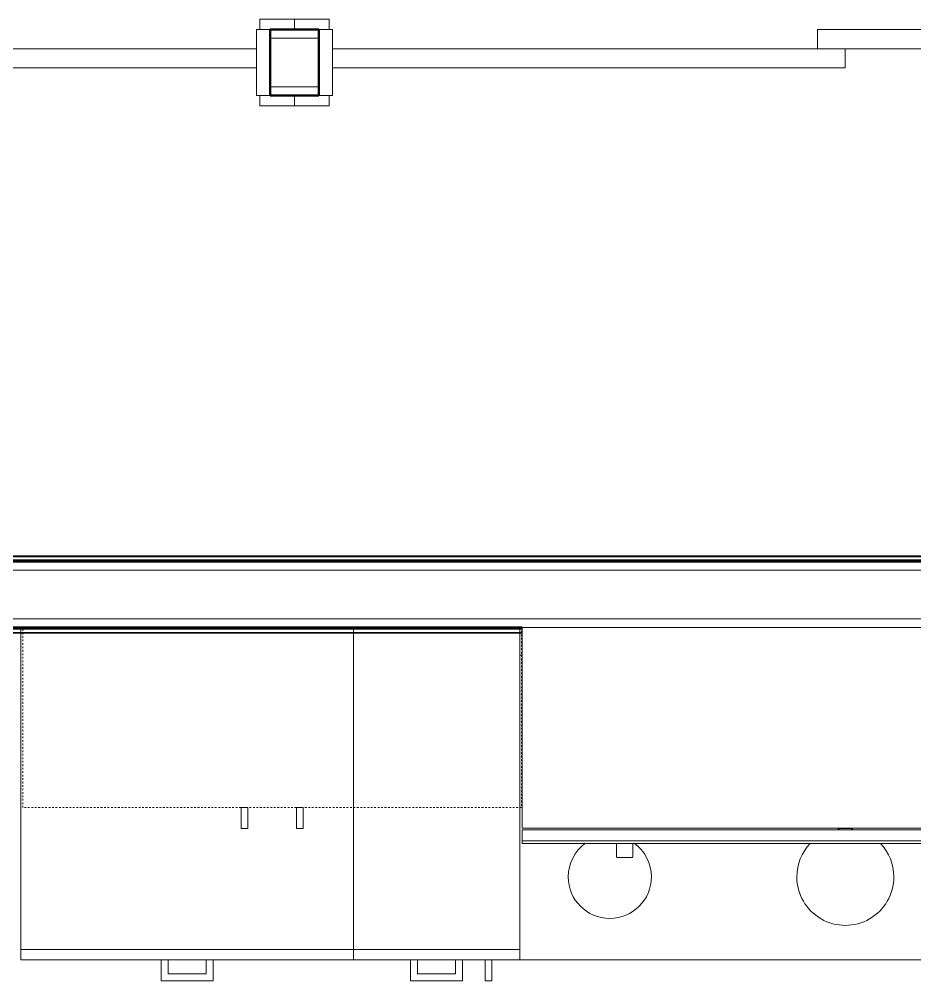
# Model space of a CAD drawing. Header units: inches. Extents: x -4218 to -1830, y 9756 to 12426.
# Drawn here: x -2240.6 to -2176, y 10228.2 to 10297.6 of the extents above; entities that cross this region are included whole.
import ezdxf

# ---------------------------------------------------------------- set-up
doc = ezdxf.new("R2010")
doc.units = ezdxf.units.IN
doc.header["$MEASUREMENT"] = 0
doc.linetypes.add('Dash', pattern=[0.25, 0.125, -0.125])
for name, color, linetype, lineweight in [('0-1', 7, 'Continuous', 5), ('0-2', 252, 'Continuous', 9), ('A-DOOR-1', 7, 'Continuous', 9), ('A-DOOR-2', 50, 'Continuous', 20), ('A-DOOR-FRAM-1', 50, 'Continuous', 20), ('A-WALL-1', 250, 'Continuous', 50), ('A-WALL-2', 10, 'Continuous', 13), ('A-WALL-3', 253, 'Continuous', 9), ('A-WALL-4', 254, 'Continuous', 9), ('A-WALL-5', 252, 'Continuous', 9), ('A-WALL-6', 7, 'Continuous', 9), ('Q-CASE-1', 253, 'Continuous', 9), ('Q-CASE-2', 252, 'Continuous', 9), ('Q-CASE-3', 7, 'Continuous', 9), ('Q-CASE-5', 254, 'Continuous', 9), ('Q-CASE-6', 7, 'Dash', 9), ('Q-SPCQ-1', 7, 'Continuous', 9)]:
    doc.layers.add(name, color=color, linetype=linetype, lineweight=lineweight)

# ---------------------------------------------------------------- blocks, each defined once
blk = doc.blocks.new('Basic Wall _ INT - W4BØF - _5_8 GYP - 2X4 WOOD_BATT_ - 5_8 GYP_ - ___-2695169-BACKGROUND - 1ST FLOOR')
at = {"layer": 'A-WALL-3'}
blk.add_line((-2240.513, 10253.624), (-2204.331, 10253.624), dxfattribs=at)
at = {"layer": 'A-WALL-4'}
for p, q in [((-2204.331, 10253.749), (-2240.513, 10253.749)), ((-2240.513, 10253.398), (-2204.331, 10253.398))]:
    blk.add_line(p, q, dxfattribs=at)
at = {"layer": 'A-WALL-5'}
for p, q in [((-2240.513, 10253.749), (-2276.513, 10253.749)), ((-2276.101, 10253.398), (-2240.513, 10253.398)), ((-2240.513, 10253.336), (-2204.331, 10253.336))]:
    blk.add_line(p, q, dxfattribs=at)
at = {"layer": 'A-WALL-6'}
for p, q in [((-2276.516, 10253.624), (-2240.513, 10253.624)), ((-2276.099, 10253.336), (-2240.513, 10253.336))]:
    blk.add_line(p, q, dxfattribs=at)
blk = doc.blocks.new('Basic Wall _ INT - W4BØF - _5_8 GYP - 2X4 WOOD_BATT_ - 5_8 GYP_ - ___-2695168-BACKGROUND - 1ST FLOOR')
at = {"layer": 'A-WALL-5'}
for p, q in [((-2304.088, 10258.851), (-2138.787, 10258.851)), ((-2138.374, 10258.499), (-2304.233, 10258.499))]:
    blk.add_line(p, q, dxfattribs=at)
at = {"layer": 'A-WALL-6'}
for p, q in [((-2304.062, 10258.913), (-2138.787, 10258.913)), ((-2138.374, 10258.624), (-2304.181, 10258.624))]:
    blk.add_line(p, q, dxfattribs=at)
blk = doc.blocks.new('Basic Wall _ INT - W4BØF - _5_8 GYP - 2X4 WOOD_BATT_ - 5_8 GYP_ - ___-2695175-BACKGROUND - 1ST FLOOR')
at = {"layer": 'A-WALL-3'}
blk.add_line((-2219.024, 10292.149), (-2222.524, 10292.149), dxfattribs=at)
blk = doc.blocks.new('Basic Wall _ INT - W4BØF - _5_8 GYP - 2X4 WOOD_BATT_ - 5_8 GYP_ - ___-2695174-BACKGROUND - 1ST FLOOR')
at = {"layer": 'A-WALL-3'}
blk.add_line((-2219.024, 10296.899), (-2222.524, 10296.899), dxfattribs=at)
blk = doc.blocks.new('SLIDING - FLUSH - 6-0 x 6-8-3203588-BACKGROUND - 1ST FLOOR')
at = {"layer": 'A-DOOR-1'}
for p, q in [((-38.75, 3.25), (-36.25, 3.25)), ((-38.75, 2.5), (-38.75, 3.25)), ((-36.25, 3.25), (-36.25, 2.5)), ((36.25, 3.25), (38.75, 3.25)), ((36.25, 2.5), (36.25, 3.25)), ((38.75, 3.25), (38.75, 2.5)), ((-36.25, 2.5), (-38.75, 2.5)), ((38.75, 2.5), (36.25, 2.5)), ((-38.75, -2.25), (-36.25, -2.25)), ((-38.75, -3), (-38.75, -2.25)), ((-36.25, -2.25), (-36.25, -3)), ((36.25, -2.25), (38.75, -2.25)), ((36.25, -3), (36.25, -2.25)), ((38.75, -2.25), (38.75, -3)), ((-36.25, -3), (-38.75, -3)), ((38.75, -3), (36.25, -3))]:
    blk.add_line(p, q, dxfattribs=at)
at = {"layer": 'A-DOOR-2'}
for p, q in [((-1, -0.875), (-1, 0.5)), ((-1, 0.5), (36, 0.5)), ((36, 0.5), (36, -0.875)), ((-36, -2.25), (-36, -0.875)), ((-36, -0.875), (1, -0.875)), ((36, -0.875), (-1, -0.875)), ((1, -0.875), (1, -2.25)), ((1, -2.25), (-36, -2.25))]:
    blk.add_line(p, q, dxfattribs=at)
at = {"layer": 'A-DOOR-FRAM-1'}
for p, q in [((-37, -2.25), (-37, 2.5)), ((-37, 2.5), (-36, 2.5)), ((-36, 2.5), (-36, -2.25)), ((36, 2.5), (37, 2.5)), ((36, -2.25), (36, 2.5)), ((37, 2.5), (37, -2.25)), ((-36, -2.25), (-37, -2.25)), ((37, -2.25), (36, -2.25))]:
    blk.add_line(p, q, dxfattribs=at)
blk = doc.blocks.new('SLIDING - FLUSH - 6-0 x 6-8-3203587-BACKGROUND - 1ST FLOOR')
at = {"layer": 'A-DOOR-1'}
for p, q in [((-36.25, 3), (-38.75, 3)), ((-38.75, 3), (-38.75, 2.25)), ((-36.25, 2.25), (-36.25, 3)), ((36.25, 3), (36.25, 2.25)), ((38.75, 3), (36.25, 3)), ((38.75, 2.25), (38.75, 3)), ((-38.75, 2.25), (-36.25, 2.25)), ((36.25, 2.25), (38.75, 2.25)), ((-36.25, -2.5), (-38.75, -2.5)), ((-38.75, -2.5), (-38.75, -3.25)), ((-36.25, -3.25), (-36.25, -2.5)), ((38.75, -2.5), (36.25, -2.5)), ((36.25, -2.5), (36.25, -3.25)), ((38.75, -3.25), (38.75, -2.5)), ((-38.75, -3.25), (-36.25, -3.25)), ((36.25, -3.25), (38.75, -3.25))]:
    blk.add_line(p, q, dxfattribs=at)
at = {"layer": 'A-DOOR-2'}
for p, q in [((1, 2.25), (-36, 2.25)), ((-36, 2.25), (-36, 0.875)), ((1, 0.875), (1, 2.25)), ((-36, 0.875), (1, 0.875)), ((36, 0.875), (-1, 0.875)), ((-1, 0.875), (-1, -0.5)), ((36, -0.5), (36, 0.875)), ((-1, -0.5), (36, -0.5))]:
    blk.add_line(p, q, dxfattribs=at)
at = {"layer": 'A-DOOR-FRAM-1'}
for p, q in [((-36, 2.25), (-37, 2.25)), ((-37, 2.25), (-37, -2.5)), ((-36, -2.5), (-36, 2.25)), ((37, 2.25), (36, 2.25)), ((36, 2.25), (36, -2.5)), ((37, -2.5), (37, 2.25)), ((-37, -2.5), (-36, -2.5)), ((36, -2.5), (37, -2.5))]:
    blk.add_line(p, q, dxfattribs=at)
blk = doc.blocks.new('Range - 24_ x 30_-V49-BACKGROUND - 1ST FLOOR')
at = {"layer": 'Q-SPCQ-1'}
blk.add_line((29.818, -22), (30, -22), dxfattribs=at)
for centre, radius, start, end in [((6.5, -6), 3.5, 360, 180), ((23.5, -6), 3, 0, 180), ((6.5, -6), 3.5, 180, 223.56647), ((6.5, -6), 3.5, 316.38728, 0), ((23.5, -6), 3, 180, 233.87731), ((23.5, -6), 3, 306.12269, 0), ((6.5, -6), 3.5, 261.02276, 278.97724)]:
    blk.add_arc(centre, radius, start, end, dxfattribs=at)
blk = doc.blocks.new('Single Door 1 Drawer 211 - 211 Base Cabinet Single Door1 Drawer 12_-2706434-BACKGROUND - 1ST FLOOR')
at = {"layer": 'Q-CASE-1'}
for p, q in [((-11.262, -0.375), (-11.262, 0)), ((0.738, 0), (0.738, -0.375)), ((-1.762, -24), (-1.274, -24))]:
    blk.add_line(p, q, dxfattribs=at)
at = {"layer": 'Q-CASE-2'}
for p, q in [((-11.262, -23.25), (-11.262, -0.375)), ((0.738, -0.375), (0.738, -23.25)), ((-11.262, -23.25), (-11.262, -24)), ((0.738, -23.25), (-11.262, -23.25)), ((0.738, -24), (0.738, -23.25)), ((-11.262, -24), (0.738, -24)), ((-7.137, -24), (-6.638, -24)), ((-3.387, -24), (-3.887, -24)), ((-1.762, -24), (-1.274, -24))]:
    blk.add_line(p, q, dxfattribs=at)
at = {"layer": 'Q-CASE-3'}
for p, q in [((-7.137, -24), (-7.137, -25.5)), ((-6.638, -25.001), (-6.638, -24)), ((-3.887, -24), (-3.887, -25.001)), ((-3.387, -25.5), (-3.387, -24)), ((-1.762, -24), (-1.762, -25.499)), ((-1.274, -25.499), (-1.274, -24)), ((-7.137, -25.5), (-3.387, -25.5)), ((-3.887, -25.001), (-6.638, -25.001)), ((-1.762, -25.499), (-1.274, -25.499))]:
    blk.add_line(p, q, dxfattribs=at)
at = {"layer": 'Q-CASE-5'}
blk.add_line((-11.262, 0), (0.738, 0), dxfattribs=at)
blk = doc.blocks.new('Base Cabinet 3 Drawer 230 - Base Cabinet 3 Drawer 230 24_-V50-BACKGROUND - 1ST FLOOR')
at = {"layer": 'Q-CASE-1'}
for p, q in [((-11.262, -0.375), (-11.262, 0)), ((12.738, 0), (12.738, -0.375)), ((-1.137, -24), (-0.638, -24)), ((2.613, -24), (2.113, -24))]:
    blk.add_line(p, q, dxfattribs=at)
at = {"layer": 'Q-CASE-2'}
for p, q in [((-11.262, -23.25), (-11.262, -0.375)), ((12.738, -0.375), (12.738, -23.25)), ((-11.262, -23.25), (-11.262, -24)), ((12.738, -23.25), (-11.262, -23.25)), ((12.738, -24), (12.738, -23.25)), ((-11.262, -24), (12.738, -24)), ((-1.137, -24), (-0.638, -24)), ((2.613, -24), (2.113, -24))]:
    blk.add_line(p, q, dxfattribs=at)
at = {"layer": 'Q-CASE-3'}
for p, q in [((-1.137, -24), (-1.137, -25.5)), ((-0.638, -25.001), (-0.638, -24)), ((2.113, -24), (2.113, -25.001)), ((2.613, -25.5), (2.613, -24)), ((-1.137, -25.5), (2.613, -25.5)), ((2.113, -25.001), (-0.638, -25.001))]:
    blk.add_line(p, q, dxfattribs=at)
at = {"layer": 'Q-CASE-5'}
for p, q in [((-11.262, 0), (12.738, 0)), ((-1.137, -24), (-0.638, -24)), ((2.613, -24), (2.113, -24))]:
    blk.add_line(p, q, dxfattribs=at)
blk = doc.blocks.new('300 Series Wall Hung Cabinet_302 - 36_ x 36_-2578270-BACKGROUND - 1ST FLOOR')
at = {"layer": 'Q-CASE-3'}
for p, q in [((-1.762, 16.874), (-2.25, 16.874)), ((-2.25, 16.874), (-2.25, 15.375)), ((-1.762, 15.375), (-1.762, 16.874)), ((2.238, 16.874), (1.75, 16.874)), ((1.75, 16.874), (1.75, 15.375)), ((2.238, 15.375), (2.238, 16.874)), ((-1.762, 15.375), (-2.25, 15.375)), ((2.238, 15.375), (1.75, 15.375))]:
    blk.add_line(p, q, dxfattribs=at)
at = {"layer": 'Q-CASE-6'}
for p, q in [((-18, 2.375), (-18, 15.375)), ((-18, 15.375), (18, 15.375)), ((18, 15.375), (18, 2.375)), ((18, 2.375), (-18, 2.375))]:
    blk.add_line(p, q, dxfattribs=at)
blk = doc.blocks.new('30quot_MicrowaveVent_11166 - 70cm miele oven-2804781-BACKGROUND - 1ST FLOOR')
at = {"layer": 'Q-CASE-3'}
for p, q in [((8.879, 16.599), (7.687, 16.599)), ((7.687, 15.635), (7.687, 16.55)), ((8.879, 16.55), (8.879, 15.635)), ((15.679, 15.599), (-14.203, 15.599)), ((-14.203, 15.394), (-14.203, 15.599)), ((-14.203, 14.606), (-14.203, 15.394)), ((15.679, 15.394), (-14.203, 15.394)), ((15.679, 15.599), (15.679, 15.394)), ((15.679, 15.394), (15.679, 14.606)), ((15.679, 14.606), (-14.203, 14.606)), ((-14.203, 0), (-14.203, 14.488)), ((-14.203, 14.488), (15.679, 14.488)), ((15.679, 14.488), (15.679, 0)), ((-14.203, 0), (15.679, 0))]:
    blk.add_line(p, q, dxfattribs=at)
blk = doc.blocks.new('CTR - 1st Phase - Unit Layouts_rvt-1-BACKGROUND - 1ST FLOOR')
at = {"layer": 'A-WALL-1'}
for p, q in [((-2219.024, 10296.899), (-2222.524, 10296.899)), ((-2222.524, 10296.899), (-2222.524, 10292.149)), ((-2219.024, 10292.149), (-2219.024, 10296.899)), ((-2222.524, 10292.149), (-2219.024, 10292.149)), ((-2138.374, 10258.499), (-2304.233, 10258.499)), ((-2276.513, 10253.749), (-2204.331, 10253.749))]:
    blk.add_line(p, q, dxfattribs=at)
at = {"layer": 'A-WALL-2'}
for p, q in [((-2222.524, 10296.274), (-2219.024, 10296.274)), ((-2222.524, 10292.774), (-2219.024, 10292.774)), ((-2304.492, 10257.874), (-2137.749, 10257.874)), ((-2277.138, 10254.374), (-2105.654, 10254.374))]:
    blk.add_line(p, q, dxfattribs=at)
at = {"layer": 'A-WALL-3'}
for p, q in [((-2222.524, 10292.149), (-2222.524, 10296.899)), ((-2219.024, 10296.899), (-2219.024, 10292.149)), ((-2138.787, 10258.499), (-2304.233, 10258.499)), ((-2276.099, 10253.749), (-2240.513, 10253.749)), ((-2204.331, 10253.749), (-2240.513, 10253.749)), ((-2240.513, 10253.374), (-2240.513, 10253.749))]:
    blk.add_line(p, q, dxfattribs=at)
at = {"layer": 'A-WALL-4'}
for p, q in [((-2219.024, 10296.899), (-2222.524, 10296.899)), ((-2222.524, 10292.149), (-2219.024, 10292.149)), ((-2240.513, 10253.749), (-2204.331, 10253.749)), ((-2240.513, 10253.749), (-2204.331, 10253.749))]:
    blk.add_line(p, q, dxfattribs=at)
at = {"layer": 'A-WALL-5'}
for p, q in [((-2240.513, 10253.749), (-2240.513, 10253.374)), ((-2240.513, 10229.749), (-2240.513, 10253.374)), ((-2105.449, 10229.749), (-2240.513, 10229.749))]:
    blk.add_line(p, q, dxfattribs=at)
at = {"layer": 'A-WALL-6'}
for p, q in [((-2240.513, 10253.374), (-2240.513, 10229.749)), ((-2240.513, 10229.749), (-2105.449, 10229.749))]:
    blk.add_line(p, q, dxfattribs=at)
at = {"layer": '0-2'}
for name, p in [('SLIDING - FLUSH - 6-0 x 6-8-3203587-BACKGROUND - 1ST FLOOR', (-2259.524, 10294.649)), ('Basic Wall _ INT - W4BØF - _5_8 GYP - 2X4 WOOD_BATT_ - 5_8 GYP_ - ___-2695174-BACKGROUND - 1ST FLOOR', (0, 0)), ('Basic Wall _ INT - W4BØF - _5_8 GYP - 2X4 WOOD_BATT_ - 5_8 GYP_ - ___-2695175-BACKGROUND - 1ST FLOOR', (0, 0)), ('Basic Wall _ INT - W4BØF - _5_8 GYP - 2X4 WOOD_BATT_ - 5_8 GYP_ - ___-2695168-BACKGROUND - 1ST FLOOR', (0, 0)), ('Basic Wall _ INT - W4BØF - _5_8 GYP - 2X4 WOOD_BATT_ - 5_8 GYP_ - ___-2695169-BACKGROUND - 1ST FLOOR', (0, 0)), ('Base Cabinet 3 Drawer 230 - Base Cabinet 3 Drawer 230 24_-V50-BACKGROUND - 1ST FLOOR', (-2229.251, 10253.749)), ('Single Door 1 Drawer 211 - 211 Base Cabinet Single Door1 Drawer 12_-2706434-BACKGROUND - 1ST FLOOR', (-2205.251, 10253.749))]:
    blk.add_blockref(name, p, dxfattribs=at)
at = {"layer": '0-2', "rotation": 180}
for name, p in [('SLIDING - FLUSH - 6-0 x 6-8-3203588-BACKGROUND - 1ST FLOOR', (-2182.024, 10294.649)), ('300 Series Wall Hung Cabinet_302 - 36_ x 36_-2578270-BACKGROUND - 1ST FLOOR', (-2222.388, 10256.124)), ('30quot_MicrowaveVent_11166 - 70cm miele oven-2804781-BACKGROUND - 1ST FLOOR', (-2188.652, 10253.749)), ('Range - 24_ x 30_-V49-BACKGROUND - 1ST FLOOR', (-2174.513, 10229.749))]:
    blk.add_blockref(name, p, dxfattribs=at)

msp = doc.modelspace()

# ---------------------------------------------------------------- block references
at = {"layer": '0-1'}
msp.add_blockref('CTR - 1st Phase - Unit Layouts_rvt-1-BACKGROUND - 1ST FLOOR', (0, 0), dxfattribs=at)

doc.saveas('drawing.dxf')
